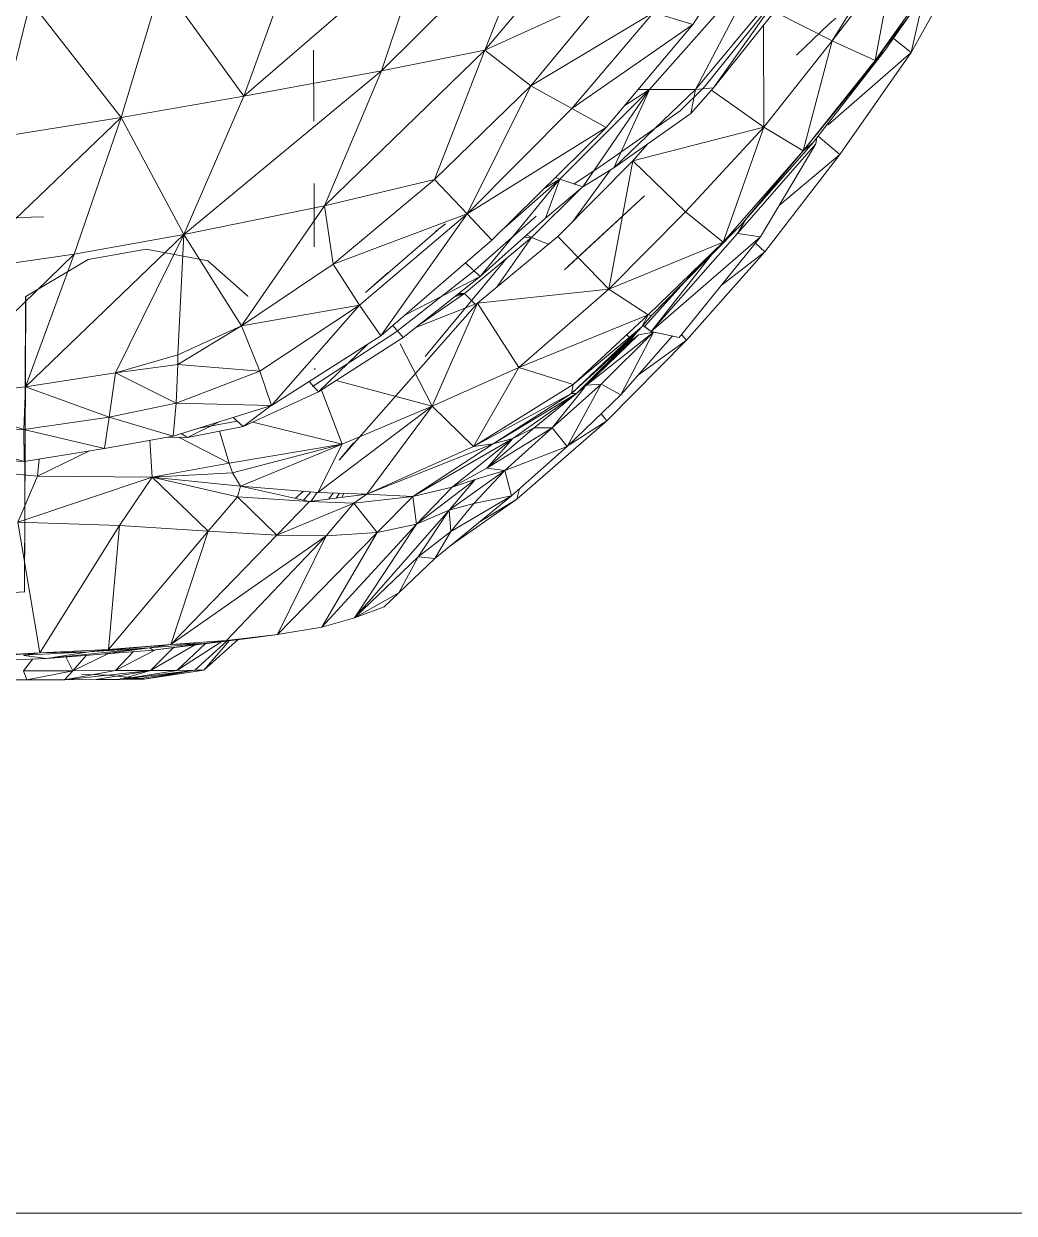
# Model space of a CAD drawing. Header units: inches. Extents: x -4830 to -242, y 9551 to 12925.
# Drawn here: x -1919.28 to -1896.01, y 12377.07 to 12405.01 of the extents above; entities that cross this region are included whole.
import ezdxf

# ---------------------------------------------------------------- set-up
doc = ezdxf.new("R2010")
doc.units = ezdxf.units.IN
doc.header["$MEASUREMENT"] = 0
for name, color, linetype, lineweight in [('0-1', 7, 'Continuous', 5), ('0-2', 7, 'Continuous', 9), ('A-GENM', 5, 'Continuous', 9), ('C-TOPO', 7, 'Continuous', 9)]:
    doc.layers.add(name, color=color, linetype=linetype, lineweight=lineweight)

# ---------------------------------------------------------------- blocks, each defined once
blk = doc.blocks.new('Land_Rover_Evoque_-_SUV_Car_Vehicle_Automobile_13067 - Land Rover EVOQUE_dwg-V128-FLOOR PLAN - 2ND FLOOR')
at = {"layer": 'A-GENM'}
for p, q in [((0.58053, 2.46327), (0.52109, 2.49625)), ((0.58524, 2.44168), (0.53076, 2.48059)), ((0.58053, 2.46327), (0.54752, 2.47078)), ((0.55718, 2.46311), (0.57927, 2.44756)), ((0.55718, 2.46311), (0.58524, 2.44168)), ((0.58053, 2.46327), (0.57215, 2.45258)), ((0.64142, 2.42059), (0.58053, 2.46327)), ((0.62368, 2.41368), (0.58053, 2.46327)), ((0.57353, 2.41617), (0.523, 2.44728)), ((0.58524, 2.44168), (0.52496, 2.45314)), ((0.57353, 2.41617), (0.52496, 2.45314)), ((0.57927, 2.44756), (0.63423, 2.40475)), ((0.57927, 2.44756), (0.63921, 2.39887)), ((0.57927, 2.44756), (0.58524, 2.44168)), ((0.58524, 2.44168), (0.57353, 2.41617)), ((0.63921, 2.39887), (0.58524, 2.44168)), ((0.56004, 2.41819), (0.56348, 2.41427)), ((0.64142, 2.42059), (0.63041, 2.40772)), ((0.6994, 2.37591), (0.64142, 2.42059)), ((0.67146, 2.38465), (0.64142, 2.42059)), ((0.60163, 2.34533), (0.5186, 2.41139)), ((0.57353, 2.41617), (0.55616, 2.3815)), ((0.56348, 2.41427), (0.58211, 2.39483)), ((0.63921, 2.39887), (0.57353, 2.41617)), ((0.57353, 2.41617), (0.62506, 2.37534)), ((0.51863, 2.40619), (0.60106, 2.34002)), ((0.63488, 2.40635), (0.63129, 2.40703)), ((0.63423, 2.40475), (0.68328, 2.36192)), ((0.63423, 2.40475), (0.63921, 2.39887)), ((0.69039, 2.37341), (0.63488, 2.40635)), ((0.68839, 2.35968), (0.63488, 2.40635)), ((0.52203, 2.4016), (0.60258, 2.33457)), ((0.52203, 2.4016), (0.60163, 2.34533)), ((0.63921, 2.39887), (0.62506, 2.37534)), ((0.68328, 2.36192), (0.63921, 2.39887)), ((0.69365, 2.35117), (0.63921, 2.39887)), ((0.6994, 2.37591), (0.69424, 2.37029)), ((0.75198, 2.32929), (0.6994, 2.37591)), ((0.71946, 2.34986), (0.6994, 2.37591)), ((0.56391, 2.333), (0.50036, 2.37476)), ((0.50036, 2.37476), (0.56391, 2.333)), ((0.52689, 2.37423), (0.60258, 2.33457)), ((0.52689, 2.37423), (0.60254, 2.30717)), ((0.62506, 2.37534), (0.56421, 2.3751)), ((0.62506, 2.37534), (0.60291, 2.34419)), ((0.69365, 2.35117), (0.62506, 2.37534)), ((0.62506, 2.37534), (0.67559, 2.32858)), ((0.62506, 2.37534), (0.64517, 2.29719)), ((0.68839, 2.35968), (0.69039, 2.37341)), ((0.75034, 2.32485), (0.69039, 2.37341)), ((0.74686, 2.30818), (0.69039, 2.37341)), ((0.68058, 2.36428), (0.68839, 2.35968)), ((0.68328, 2.36192), (0.73725, 2.30836)), ((0.68328, 2.36192), (0.69365, 2.35117)), ((0.68839, 2.35968), (0.74686, 2.30818)), ((0.69365, 2.35117), (0.67559, 2.32858)), ((0.73725, 2.30836), (0.69365, 2.35117)), ((0.73684, 2.3064), (0.69365, 2.35117)), ((0.69365, 2.35117), (0.72171, 2.28282)), ((0.60106, 2.34002), (0.61528, 2.32542)), ((0.61684, 2.33172), (0.60163, 2.34533)), ((0.60258, 2.33457), (0.60163, 2.34533)), ((0.70116, 2.34417), (0.74686, 2.30818)), ((0.5566, 2.30947), (0.56391, 2.333)), ((0.56391, 2.333), (0.62524, 2.2814)), ((0.614, 2.26081), (0.56391, 2.333)), ((0.56391, 2.333), (0.62524, 2.2814)), ((0.60258, 2.33457), (0.60254, 2.30717)), ((0.60258, 2.33457), (0.61684, 2.33172)), ((0.60258, 2.33457), (0.64925, 2.28594)), ((0.61684, 2.33172), (0.64925, 2.28594)), ((0.67559, 2.32858), (0.64517, 2.29719)), ((0.67559, 2.32858), (0.72171, 2.28282)), ((0.71768, 2.32778), (0.74392, 2.30427)), ((0.75198, 2.32929), (0.74861, 2.32625)), ((0.75198, 2.32929), (0.80014, 2.28164)), ((0.75198, 2.32929), (0.77267, 2.30055)), ((0.61528, 2.32542), (0.64723, 2.27958)), ((0.74686, 2.30818), (0.75034, 2.32485)), ((0.74686, 2.30818), (0.75034, 2.32485)), ((0.74952, 2.32095), (0.78453, 2.29009)), ((0.74728, 2.3095), (0.74783, 2.31282)), ((0.6003, 2.23631), (0.5566, 2.30947)), ((0.5566, 2.30947), (0.614, 2.26081)), ((0.60254, 2.30717), (0.60267, 2.30039)), ((0.60254, 2.30717), (0.61203, 2.29251)), ((0.60254, 2.30717), (0.65611, 2.2537)), ((0.60254, 2.30717), (0.64925, 2.28594)), ((0.60254, 2.30717), (0.66055, 2.26742)), ((0.63491, 2.30619), (0.64517, 2.29719)), ((0.63491, 2.30619), (0.64517, 2.29719)), ((0.73684, 2.3064), (0.72171, 2.28282)), ((0.73725, 2.30836), (0.73684, 2.3064)), ((0.7441, 2.30253), (0.73684, 2.3064)), ((0.77854, 2.26156), (0.73684, 2.3064)), ((0.73684, 2.3064), (0.76832, 2.22921)), ((0.73725, 2.30836), (0.7441, 2.30253)), ((0.74327, 2.30323), (0.74686, 2.30818)), ((0.74686, 2.30818), (0.74392, 2.30427)), ((0.74883, 2.30066), (0.74728, 2.3095)), ((0.74728, 2.3095), (0.78453, 2.29009)), ((0.74728, 2.3095), (0.77876, 2.26949)), ((0.74728, 2.3095), (0.7782, 2.27831)), ((0.66597, 2.30422), (0.70818, 2.25843)), ((0.66597, 2.30422), (0.71014, 2.25649)), ((0.7485, 2.29866), (0.7441, 2.30253)), ((0.7441, 2.30253), (0.77854, 2.26156)), ((0.7441, 2.30253), (0.78383, 2.26064)), ((0.75094, 2.29671), (0.7485, 2.29866)), ((0.7485, 2.29866), (0.78383, 2.26064)), ((0.75188, 2.29673), (0.74883, 2.30066)), ((0.74883, 2.30066), (0.77876, 2.26949)), ((0.64517, 2.29719), (0.69029, 2.25239)), ((0.72171, 2.28282), (0.64517, 2.29719)), ((0.64517, 2.29719), (0.69029, 2.25239)), ((0.75188, 2.29673), (0.7488, 2.29354)), ((0.75094, 2.29671), (0.75188, 2.29673)), ((0.75094, 2.29671), (0.78377, 2.26361)), ((0.75094, 2.29671), (0.78383, 2.26064)), ((0.75188, 2.29673), (0.77876, 2.26949)), ((0.75188, 2.29673), (0.78377, 2.26361)), ((0.57918, 2.20886), (0.48843, 2.28575)), ((0.64925, 2.28594), (0.66055, 2.26742)), ((0.65053, 2.28385), (0.68122, 2.26139)), ((0.78453, 2.29009), (0.7782, 2.27831)), ((0.81542, 2.25796), (0.78453, 2.29009)), ((0.57918, 2.20886), (0.54632, 2.28105)), ((0.6003, 2.23631), (0.54632, 2.28105)), ((0.614, 2.26081), (0.62524, 2.2814)), ((0.62524, 2.2814), (0.69244, 2.21322)), ((0.62524, 2.2814), (0.67679, 2.19851)), ((0.62524, 2.2814), (0.69244, 2.21322)), ((0.64723, 2.27958), (0.659, 2.26204)), ((0.72171, 2.28282), (0.69029, 2.25239)), ((0.72171, 2.28282), (0.76832, 2.22921)), ((0.72171, 2.28282), (0.73004, 2.20466)), ((0.81542, 2.25796), (0.7782, 2.27831)), ((0.77876, 2.26949), (0.7782, 2.27831)), ((0.7782, 2.27831), (0.8042, 2.2491)), ((0.79587, 2.27829), (0.80014, 2.28164)), ((0.80014, 2.28164), (0.84681, 2.22809)), ((0.80014, 2.28164), (0.81529, 2.25804)), ((0.77876, 2.26949), (0.78377, 2.26361)), ((0.77876, 2.26949), (0.77973, 2.26831)), ((0.65611, 2.2537), (0.66055, 2.26742)), ((0.66055, 2.26742), (0.67923, 2.24503)), ((0.66134, 2.26647), (0.69082, 2.23677)), ((0.78023, 2.26831), (0.8042, 2.2491)), ((0.78377, 2.26361), (0.80427, 2.2383)), ((0.78377, 2.26361), (0.81073, 2.2256)), ((0.78377, 2.26361), (0.81375, 2.21386)), ((0.78377, 2.26361), (0.78383, 2.26064)), ((0.6003, 2.23631), (0.614, 2.26081)), ((0.614, 2.26081), (0.67679, 2.19851)), ((0.77854, 2.26156), (0.76832, 2.22921)), ((0.77854, 2.26156), (0.81532, 2.20209)), ((0.77854, 2.26156), (0.78383, 2.26064)), ((0.81532, 2.20209), (0.78383, 2.26064)), ((0.81375, 2.21386), (0.78383, 2.26064)), ((0.81542, 2.25796), (0.8042, 2.2491)), ((0.84486, 2.22484), (0.81542, 2.25796)), ((0.81542, 2.25796), (0.82971, 2.22083)), ((0.65514, 2.25106), (0.65611, 2.2537)), ((0.65611, 2.2537), (0.66169, 2.24442)), ((0.65611, 2.2537), (0.67923, 2.24503)), ((0.65611, 2.2537), (0.71411, 2.2061)), ((0.65611, 2.2537), (0.68545, 2.22032)), ((0.69029, 2.25239), (0.73004, 2.20466)), ((0.69029, 2.25239), (0.73004, 2.20466)), ((0.7955, 2.24901), (0.80427, 2.2383)), ((0.82829, 2.21007), (0.8042, 2.2491)), ((0.82971, 2.22083), (0.8042, 2.2491)), ((0.8042, 2.2491), (0.80427, 2.2383)), ((0.57918, 2.20886), (0.49872, 2.24082)), ((0.49872, 2.24082), (0.59145, 2.14733)), ((0.67923, 2.24503), (0.71411, 2.2061)), ((0.69494, 2.24731), (0.69082, 2.23677)), ((0.57918, 2.20886), (0.6003, 2.23631)), ((0.65621, 2.17885), (0.6003, 2.23631)), ((0.6003, 2.23631), (0.67679, 2.19851)), ((0.67815, 2.23961), (0.71149, 2.20161)), ((0.69082, 2.23677), (0.68914, 2.23397)), ((0.69082, 2.23677), (0.69056, 2.23239)), ((0.69082, 2.23677), (0.72069, 2.21589)), ((0.69082, 2.23677), (0.72417, 2.19679)), ((0.82829, 2.21007), (0.80427, 2.2383)), ((0.80427, 2.2383), (0.81073, 2.2256)), ((0.76832, 2.22921), (0.73004, 2.20466)), ((0.81532, 2.20209), (0.76832, 2.22921)), ((0.76832, 2.22921), (0.79141, 2.1775)), ((0.84052, 2.22972), (0.84681, 2.22809)), ((0.87468, 2.18821), (0.84681, 2.22809)), ((0.86058, 2.20554), (0.84681, 2.22809)), ((0.76166, 2.17333), (0.70347, 2.2216)), ((0.84512, 2.16609), (0.81073, 2.2256)), ((0.83966, 2.18955), (0.81073, 2.2256)), ((0.82829, 2.21007), (0.81073, 2.2256)), ((0.81073, 2.2256), (0.81375, 2.21386)), ((0.82829, 2.21007), (0.82971, 2.22083)), ((0.84486, 2.22484), (0.82971, 2.22083)), ((0.82971, 2.22083), (0.83516, 2.20324)), ((0.82971, 2.22083), (0.85329, 2.1877)), ((0.83044, 2.22015), (0.84931, 2.20235)), ((0.84486, 2.22484), (0.88214, 2.17905)), ((0.84486, 2.22484), (0.84931, 2.20235)), ((0.84486, 2.22484), (0.86598, 2.18872)), ((0.67679, 2.19851), (0.69244, 2.21322)), ((0.74935, 2.14697), (0.69244, 2.21322)), ((0.69244, 2.21322), (0.74935, 2.14697)), ((0.84375, 2.13865), (0.81375, 2.21386)), ((0.84512, 2.16609), (0.81375, 2.21386)), ((0.81532, 2.20209), (0.81375, 2.21386)), ((0.67192, 2.11342), (0.57918, 2.20886)), ((0.65621, 2.17885), (0.57918, 2.20886)), ((0.57918, 2.20886), (0.59145, 2.14733)), ((0.71411, 2.2061), (0.71032, 2.20209)), ((0.71411, 2.2061), (0.75046, 2.16033)), ((0.71411, 2.2061), (0.7371, 2.16124)), ((0.83966, 2.18955), (0.82829, 2.21007)), ((0.65621, 2.17885), (0.67679, 2.19851)), ((0.70674, 2.11843), (0.67679, 2.19851)), ((0.67679, 2.19851), (0.73123, 2.13419)), ((0.67679, 2.19851), (0.74935, 2.14697)), ((0.7101, 2.20186), (0.70596, 2.19749)), ((0.71149, 2.20161), (0.74731, 2.1558)), ((0.7306, 2.20324), (0.72417, 2.19679)), ((0.73004, 2.20466), (0.74452, 2.16781)), ((0.79141, 2.1775), (0.73004, 2.20466)), ((0.73004, 2.20466), (0.74452, 2.16781)), ((0.82356, 2.12199), (0.73004, 2.20466)), ((0.81532, 2.20209), (0.79141, 2.1775)), ((0.84375, 2.13865), (0.81532, 2.20209)), ((0.83966, 2.18955), (0.83516, 2.20324)), ((0.83516, 2.20324), (0.86172, 2.16815)), ((0.83516, 2.20324), (0.85329, 2.1877)), ((0.85329, 2.1877), (0.84931, 2.20235)), ((0.84931, 2.20235), (0.86598, 2.18872)), ((0.72417, 2.19679), (0.72414, 2.19347)), ((0.72417, 2.19679), (0.74204, 2.17093)), ((0.72417, 2.19679), (0.72625, 2.19081)), ((0.72417, 2.19679), (0.72495, 2.19244)), ((0.6872, 2.17961), (0.68272, 2.18541)), ((0.84512, 2.16609), (0.83966, 2.18955)), ((0.83966, 2.18955), (0.86172, 2.16815)), ((0.85329, 2.1877), (0.86598, 2.18872)), ((0.86172, 2.16815), (0.85329, 2.1877)), ((0.85329, 2.1877), (0.91753, 2.13122)), ((0.85329, 2.1877), (0.88119, 2.16925)), ((0.88119, 2.16925), (0.86598, 2.18872)), ((0.86598, 2.18872), (0.88214, 2.17905)), ((0.67192, 2.11342), (0.65621, 2.17885)), ((0.70674, 2.11843), (0.65621, 2.17885)), ((0.72354, 2.13776), (0.68666, 2.18058)), ((0.79141, 2.1775), (0.7543, 2.15845)), ((0.79141, 2.1775), (0.77606, 2.12034)), ((0.84375, 2.13865), (0.79141, 2.1775)), ((0.84281, 2.1093), (0.79141, 2.1775)), ((0.79141, 2.1775), (0.814, 2.12381)), ((0.88119, 2.16925), (0.88214, 2.17905)), ((0.88214, 2.17905), (0.90273, 2.1576)), ((0.59145, 2.14733), (0.51294, 2.17341)), ((0.60665, 2.06527), (0.51294, 2.17341)), ((0.84375, 2.13865), (0.84512, 2.16609)), ((0.84512, 2.16609), (0.86172, 2.16815)), ((0.84914, 2.13087), (0.84512, 2.16609)), ((0.84512, 2.16609), (0.8667, 2.14464)), ((0.8667, 2.14464), (0.86172, 2.16815)), ((0.92301, 2.11167), (0.86172, 2.16815)), ((0.86172, 2.16815), (0.91753, 2.13122)), ((0.91753, 2.13122), (0.88119, 2.16925)), ((0.88119, 2.16925), (0.90273, 2.1576)), ((0.74333, 2.15398), (0.75046, 2.16033)), ((0.74731, 2.1558), (0.77969, 2.10608)), ((0.75046, 2.16033), (0.7829, 2.10966)), ((0.90273, 2.1576), (0.91108, 2.14883)), ((0.91753, 2.13122), (0.90273, 2.1576)), ((0.71171, 2.15136), (0.72354, 2.13776)), ((0.91753, 2.13122), (0.91108, 2.14883)), ((0.68907, 2.02943), (0.59145, 2.14733)), ((0.67192, 2.11342), (0.59145, 2.14733)), ((0.59145, 2.14733), (0.60665, 2.06527)), ((0.73123, 2.13419), (0.74935, 2.14697)), ((0.74921, 2.14709), (0.74935, 2.14697)), ((0.79105, 2.08166), (0.74935, 2.14697)), ((0.74935, 2.14697), (0.79105, 2.08166)), ((0.84914, 2.13087), (0.8667, 2.14464)), ((0.86874, 2.11434), (0.8667, 2.14464)), ((0.9275, 2.08528), (0.8667, 2.14464)), ((0.8667, 2.14464), (0.92301, 2.11167)), ((0.75417, 2.13943), (0.7829, 2.10966)), ((0.84375, 2.13865), (0.84281, 2.1093)), ((0.84821, 2.10445), (0.84375, 2.13865)), ((0.84914, 2.13087), (0.84375, 2.13865)), ((0.70674, 2.11843), (0.73123, 2.13419)), ((0.74352, 2.06382), (0.73123, 2.13419)), ((0.73123, 2.13419), (0.77047, 2.07471)), ((0.73123, 2.13419), (0.79105, 2.08166)), ((0.82356, 2.12199), (0.81317, 2.13061)), ((0.84821, 2.10445), (0.84914, 2.13087)), ((0.8683, 2.08498), (0.84914, 2.13087)), ((0.86874, 2.11434), (0.84914, 2.13087)), ((0.92301, 2.11167), (0.91753, 2.13122)), ((0.814, 2.12381), (0.78175, 2.11147)), ((0.814, 2.12381), (0.80095, 2.07049)), ((0.83897, 2.06332), (0.814, 2.12381)), ((0.84281, 2.1093), (0.814, 2.12381)), ((0.814, 2.12381), (0.83114, 2.05838)), ((0.814, 2.12381), (0.82528, 2.05641)), ((0.84322, 2.12228), (0.84613, 2.12036)), ((0.84331, 2.12488), (0.84571, 2.12359)), ((0.67192, 2.11342), (0.70674, 2.11843)), ((0.68907, 2.02943), (0.67192, 2.11342)), ((0.74352, 2.06382), (0.67192, 2.11342)), ((0.74352, 2.06382), (0.70674, 2.11843)), ((0.84674, 2.11572), (0.84311, 2.11872)), ((0.8683, 2.08498), (0.86874, 2.11434)), ((0.93347, 2.02172), (0.86874, 2.11434)), ((0.86874, 2.11434), (0.93096, 2.05496)), ((0.86874, 2.11434), (0.9275, 2.08528)), ((0.6214, 2.10696), (0.57914, 2.10681)), ((0.69647, 2.10723), (0.6587, 2.1071)), ((0.76962, 2.10751), (0.76866, 2.1075)), ((0.7829, 2.10966), (0.77666, 2.10419)), ((0.7829, 2.10966), (0.80357, 2.06482)), ((0.83897, 2.06332), (0.84281, 2.1093)), ((0.84277, 2.10887), (0.84823, 2.10513)), ((0.9275, 2.08528), (0.92301, 2.11167)), ((0.84821, 2.10445), (0.83897, 2.06332)), ((0.8463, 2.09596), (0.8421, 2.10078)), ((0.84246, 2.10509), (0.84737, 2.1007)), ((0.84533, 2.06139), (0.84821, 2.10445)), ((0.8683, 2.08498), (0.84821, 2.10445)), ((0.60665, 2.06527), (0.52667, 2.09431)), ((0.8683, 2.08498), (0.84533, 2.06139)), ((0.8659, 2.04389), (0.8683, 2.08498)), ((0.93347, 2.02172), (0.8683, 2.08498)), ((0.9275, 2.08528), (0.9294, 2.07062)), ((0.93096, 2.05496), (0.9275, 2.08528)), ((0.9275, 2.08528), (0.9329, 2.04129)), ((0.77047, 2.07471), (0.79105, 2.08166)), ((0.7896, 2.02492), (0.79105, 2.08166)), ((0.79095, 2.08159), (0.80357, 2.06482)), ((0.79105, 2.08166), (0.80918, 2.02309)), ((0.79105, 2.08166), (0.80918, 2.02309)), ((0.74352, 2.06382), (0.77047, 2.07471)), ((0.77047, 2.07471), (0.76657, 2.02581)), ((0.77047, 2.07471), (0.7896, 2.02492)), ((0.9287, 2.07477), (0.9294, 2.07062)), ((0.9294, 2.07062), (0.9287, 2.07475)), ((0.9294, 2.07062), (0.9329, 2.04129)), ((0.93675, 2.01105), (0.9294, 2.07062)), ((0.93293, 2.04129), (0.9294, 2.07062)), ((0.9329, 2.04129), (0.9294, 2.07062)), ((0.60665, 2.06527), (0.53891, 2.01617)), ((0.68907, 2.02943), (0.60665, 2.06527)), ((0.60665, 2.06527), (0.61937, 1.992)), ((0.68907, 2.02943), (0.74352, 2.06382)), ((0.72582, 2.06763), (0.70482, 2.04376)), ((0.72593, 2.06764), (0.72582, 2.06763)), ((0.7607, 2.02577), (0.74352, 2.06382)), ((0.74352, 2.06382), (0.76657, 2.02581)), ((0.79809, 2.05892), (0.80357, 2.06482)), ((0.80995, 2.03161), (0.80357, 2.06482)), ((0.80028, 2.06117), (0.80475, 2.03742)), ((0.80627, 2.05076), (0.82528, 2.05641)), ((0.80986, 2.02625), (0.82528, 2.05641)), ((0.83114, 2.05838), (0.82528, 2.05641)), ((0.83362, 2.0105), (0.82528, 2.05641)), ((0.83897, 2.06332), (0.83114, 2.05838)), ((0.83362, 2.0105), (0.83114, 2.05838)), ((0.83362, 2.0105), (0.83897, 2.06332)), ((0.83362, 2.0105), (0.84533, 2.06139)), ((0.84533, 2.06139), (0.83897, 2.06332)), ((0.8659, 2.04389), (0.84533, 2.06139)), ((0.93047, 2.06174), (0.94866, 2.04143)), ((0.93108, 2.0566), (0.94866, 2.04143)), ((0.80995, 2.03161), (0.80057, 2.05091)), ((0.93347, 2.02172), (0.93096, 2.05496)), ((0.93096, 2.05496), (0.9329, 2.04129)), ((0.93125, 2.05523), (0.94876, 2.03604)), ((0.93162, 2.05218), (0.94885, 2.0253)), ((0.70482, 2.04376), (0.69768, 2.00689)), ((0.83362, 2.0105), (0.8659, 2.04389)), ((0.86252, 1.99105), (0.8659, 2.04389)), ((0.93645, 1.98458), (0.8659, 2.04389)), ((0.8659, 2.04389), (0.93347, 2.02172)), ((0.93273, 2.04247), (0.94885, 2.0253)), ((0.9329, 2.04129), (0.9354, 2.00902)), ((0.93675, 2.01105), (0.9329, 2.04129)), ((0.9354, 2.00902), (0.9329, 2.04129)), ((0.93347, 2.02172), (0.9329, 2.04129)), ((0.93352, 2.03647), (0.94893, 2.00945)), ((0.95408, 2.00573), (0.94866, 2.04143)), ((0.94876, 2.03604), (0.94866, 2.04143)), ((0.95408, 2.00573), (0.94876, 2.03604)), ((0.95425, 1.99134), (0.94876, 2.03604)), ((0.94885, 2.0253), (0.94876, 2.03604)), ((0.94876, 2.03604), (0.95416, 2.00084)), ((0.68907, 2.02943), (0.61937, 1.992)), ((0.77979, 1.93495), (0.68907, 2.02943)), ((0.70082, 1.96398), (0.68907, 2.02943)), ((0.68907, 2.02943), (0.77147, 1.98866)), ((0.68907, 2.02943), (0.7607, 2.02577)), ((0.80773, 2.0278), (0.80995, 2.03161)), ((0.80975, 2.01993), (0.80995, 2.03161)), ((0.7607, 2.02577), (0.76657, 2.02581)), ((0.77147, 1.98866), (0.7607, 2.02577)), ((0.77147, 1.98866), (0.76657, 2.02581)), ((0.76657, 2.02581), (0.7896, 2.02492)), ((0.77147, 1.98866), (0.7896, 2.02492)), ((0.7896, 2.02492), (0.79791, 1.98491)), ((0.7896, 2.02492), (0.80918, 2.02309)), ((0.79791, 1.98491), (0.80918, 2.02309)), ((0.80918, 2.02309), (0.81652, 1.98204)), ((0.80918, 2.02309), (0.81652, 1.98204)), ((0.93645, 1.98458), (0.93347, 2.02172)), ((0.93347, 2.02172), (0.93788, 1.97285)), ((0.93347, 2.02172), (0.9354, 2.00902)), ((0.93519, 2.02332), (0.94893, 2.00945)), ((0.95425, 1.99134), (0.94885, 2.0253)), ((0.94893, 2.00945), (0.94885, 2.0253)), ((0.53891, 2.01617), (0.61937, 1.992)), ((0.69774, 2.00692), (0.70383, 1.97243)), ((0.83362, 2.0105), (0.81168, 2.00911)), ((0.83314, 1.94207), (0.83362, 2.0105)), ((0.83362, 2.0105), (0.86057, 1.93042)), ((0.83362, 2.0105), (0.86252, 1.99105)), ((0.93675, 2.01105), (0.9354, 2.00902)), ((0.9354, 2.00902), (0.93788, 1.97285)), ((0.93924, 1.98074), (0.9354, 2.00902)), ((0.94173, 1.94749), (0.9354, 2.00902)), ((0.93788, 1.97285), (0.9354, 2.00902)), ((0.93656, 2.01252), (0.94903, 1.9887)), ((0.93675, 2.01105), (0.93924, 1.98074)), ((0.95431, 1.97718), (0.94893, 2.00945)), ((0.95425, 1.99134), (0.94893, 2.00945)), ((0.94893, 2.00945), (0.94903, 1.9887)), ((0.94893, 2.00945), (0.95441, 1.95835)), ((0.95169, 1.98348), (0.954, 2.00571)), ((0.95385, 1.99129), (0.95393, 2.00081)), ((0.95393, 2.00081), (0.954, 2.00571)), ((0.95408, 2.00573), (0.95416, 2.00084)), ((0.95425, 1.99134), (0.95416, 2.00084)), ((0.93771, 1.9994), (0.94903, 1.9887)), ((0.61937, 1.992), (0.55017, 1.93801)), ((0.70082, 1.96398), (0.61937, 1.992)), ((0.7106, 1.89656), (0.61937, 1.992)), ((0.61937, 1.992), (0.63113, 1.91775)), ((0.77979, 1.93495), (0.77147, 1.98866)), ((0.77147, 1.98866), (0.79791, 1.98491)), ((0.86057, 1.93042), (0.86252, 1.99105)), ((0.93844, 1.94351), (0.86252, 1.99105)), ((0.86252, 1.99105), (0.93645, 1.98458)), ((0.94911, 1.96328), (0.94903, 1.9887)), ((0.94903, 1.9887), (0.95441, 1.95835)), ((0.95431, 1.97718), (0.95425, 1.99134)), ((0.77979, 1.93495), (0.79791, 1.98491)), ((0.79791, 1.98491), (0.80525, 1.93409)), ((0.79791, 1.98491), (0.81652, 1.98204)), ((0.80525, 1.93409), (0.81652, 1.98204)), ((0.81652, 1.98204), (0.82435, 1.93417)), ((0.81652, 1.98204), (0.82435, 1.93417)), ((0.93844, 1.94351), (0.93645, 1.98458)), ((0.93645, 1.98458), (0.93788, 1.97285)), ((0.93897, 1.98409), (0.94911, 1.96328)), ((0.93924, 1.98074), (0.94173, 1.94749)), ((0.95169, 1.98348), (0.95122, 1.96834)), ((0.72608, 1.93511), (0.70383, 1.97243)), ((0.83314, 1.94207), (0.81797, 1.97314)), ((0.93788, 1.97285), (0.93984, 1.93405)), ((0.94173, 1.94749), (0.93788, 1.97285)), ((0.93984, 1.93405), (0.93788, 1.97285)), ((0.93844, 1.94351), (0.93788, 1.97285)), ((0.93995, 1.97126), (0.94911, 1.96328)), ((0.95431, 1.97718), (0.95441, 1.95835)), ((0.78665, 1.87534), (0.70082, 1.96398)), ((0.77979, 1.93495), (0.70082, 1.96398)), ((0.70082, 1.96398), (0.7106, 1.89656)), ((0.94087, 1.95897), (0.94911, 1.96328)), ((0.94919, 1.93405), (0.94911, 1.96328)), ((0.94911, 1.96328), (0.95449, 1.93576)), ((0.94911, 1.96328), (0.95441, 1.95835)), ((0.95449, 1.93576), (0.95441, 1.95835)), ((0.67901, 1.92347), (0.67857, 1.94599)), ((0.83314, 1.94207), (0.82288, 1.94316)), ((0.86057, 1.93042), (0.93844, 1.94351)), ((0.9409, 1.89854), (0.93844, 1.94351)), ((0.93844, 1.94351), (0.94234, 1.89076)), ((0.93844, 1.94351), (0.93986, 1.93376)), ((0.94173, 1.94749), (0.9399, 1.93405)), ((0.94173, 1.94749), (0.94322, 1.91131)), ((0.63113, 1.91775), (0.55017, 1.93801)), ((0.83314, 1.94207), (0.82727, 1.88042)), ((0.83314, 1.94207), (0.86057, 1.93042)), ((0.94206, 1.93934), (0.94919, 1.93386)), ((0.94919, 1.93386), (0.95449, 1.93576)), ((0.95456, 1.90939), (0.95449, 1.93576)), ((0.90215, 1.93445), (0.726, 1.93509)), ((0.72608, 1.93511), (0.90215, 1.93445)), ((0.78665, 1.87534), (0.77979, 1.93495)), ((0.77979, 1.93495), (0.80525, 1.93409)), ((0.78665, 1.87534), (0.80525, 1.93409)), ((0.80525, 1.93409), (0.82435, 1.93417)), ((0.80525, 1.93409), (0.80622, 1.87153)), ((0.82435, 1.93417), (0.80622, 1.87153)), ((0.82435, 1.93417), (0.8209, 1.86867)), ((0.82435, 1.93417), (0.8209, 1.86867)), ((0.82435, 1.93417), (0.82432, 1.93405)), ((0.90209, 1.93445), (0.90688, 1.85934))]:
    blk.add_line(p, q, dxfattribs=at)
blk = doc.blocks.new('Land_Rover_Evoque_-_SUV_Car_Vehicle_Automobile_13067 - Land_Rover_Evoque_-_SUV_Car_Vehicle_Automobile_13067-V129-FLOOR PLAN - 2ND FLOOR')
at = {"xscale": 39.40029010366786, "yscale": 39.40029010366786, "zscale": 39.40029010366786, "rotation": 180}
blk.add_blockref('Land_Rover_Evoque_-_SUV_Car_Vehicle_Automobile_13067 - Land Rover EVOQUE_dwg-V128-FLOOR PLAN - 2ND FLOOR', (-0.026, 10.27), dxfattribs=at)
blk = doc.blocks.new('CTR  - Topography_rvt-1-FLOOR PLAN - 2ND FLOOR')
at = {"layer": 'C-TOPO'}
for p, q in [((-1545.133, 12377.068), (-1942.032, 12377.068)), ((-1942.032, 12377.068), (-1545.133, 12377.068))]:
    blk.add_line(p, q, dxfattribs=at)
at = {"layer": '0-2', "rotation": 89.99999999999953}
blk.add_blockref('Land_Rover_Evoque_-_SUV_Car_Vehicle_Automobile_13067 - Land_Rover_Evoque_-_SUV_Car_Vehicle_Automobile_13067-V129-FLOOR PLAN - 2ND FLOOR', (-1985.21, 12427.23), dxfattribs=at)

msp = doc.modelspace()

# ---------------------------------------------------------------- block references
at = {"layer": '0-1'}
msp.add_blockref('CTR  - Topography_rvt-1-FLOOR PLAN - 2ND FLOOR', (0, 0), dxfattribs=at)

doc.saveas('drawing.dxf')
